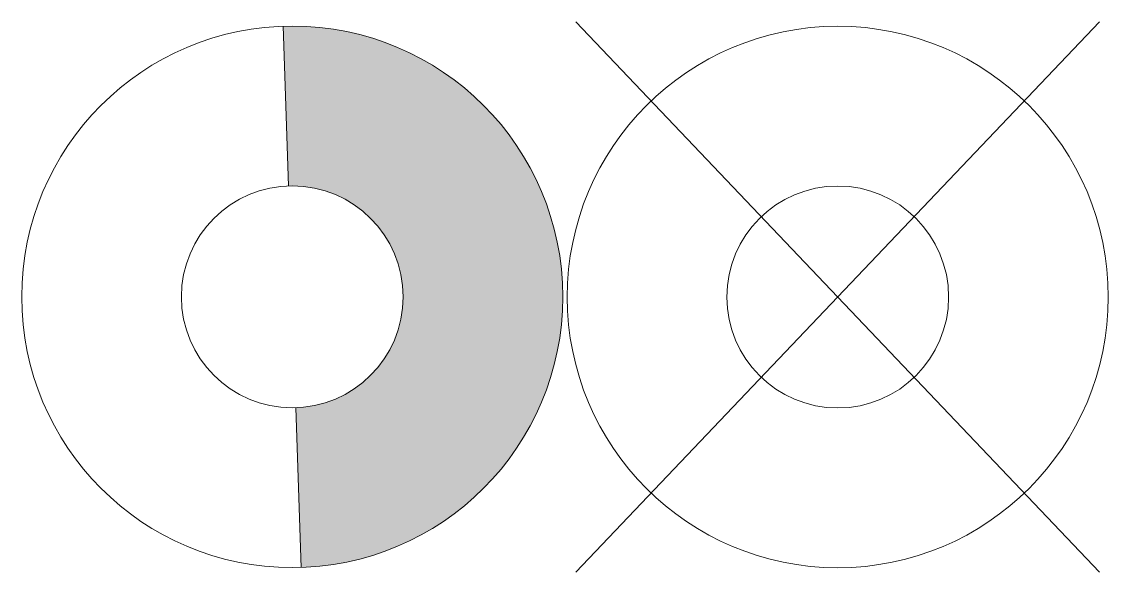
# Model space of a CAD drawing. Header units: millimetres. Extents: x -4.52 to 1.5, y -3.02 to 0.02.
import ezdxf

# ---------------------------------------------------------------- set-up
doc = ezdxf.new("R2010")
doc.units = ezdxf.units.MM
doc.layers.add('MARCAÇÕES', color=1, linetype='Continuous')
doc.layers.add('POSTE', color=3, linetype='Continuous', lineweight=13)

# ---------------------------------------------------------------- blocks, each defined once
blk = doc.blocks.new('CIRCULAR CONCRETO')
at = {"layer": 'POSTE', "linetype": 'ByBlock'}
blk.add_circle((0, 1.5), 1.5, dxfattribs=at)
at = {"layer": 'POSTE'}
blk.add_circle((0, 1.5), 0.6147, dxfattribs=at)
blk = doc.blocks.new('CIRC2')
at = {"layer": 'POSTE', "linetype": 'ByBlock'}
h = blk.add_hatch(color=256, dxfattribs=at)
h.dxf.hatch_style = 1
h.paths.add_polyline_path([(1.5496, -1.4992, 0.423942), (0, 0), (0.0293, -0.8848, -0.423942), (0.6643, -1.4992, -0.404552), (0.07, -2.1135), (0.0993, -2.9984, 0.404552)])
for p, q in [((0, 0), (0.0293, -0.8848)), ((0.07, -2.1135), (0.0993, -2.9984))]:
    blk.add_line(p, q, dxfattribs=at)
for radius in [1.5, 0.6147]:
    blk.add_circle((0.0496, -1.4992), radius, dxfattribs=at)
blk = doc.blocks.new('xx')
at = {"layer": 'MARCAÇÕES'}
for p, q in [((0.5387, 0.7122), (-0.5387, -0.7122)), ((-0.5387, 0.7122), (0.5387, -0.7122))]:
    blk.add_line(p, q, dxfattribs=at)

msp = doc.modelspace()

# ---------------------------------------------------------------- block references
msp.add_blockref('CIRC2', (-3.074, 0))
at = {"rotation": 180}
msp.add_blockref('CIRCULAR CONCRETO', (0, 0), dxfattribs=at)
at = {"xscale": 2.694442036096007, "yscale": -2.141110753640532, "zscale": 2.694442036096007}
msp.add_blockref('xx', (0, -1.5), dxfattribs=at)

doc.saveas('drawing.dxf')
